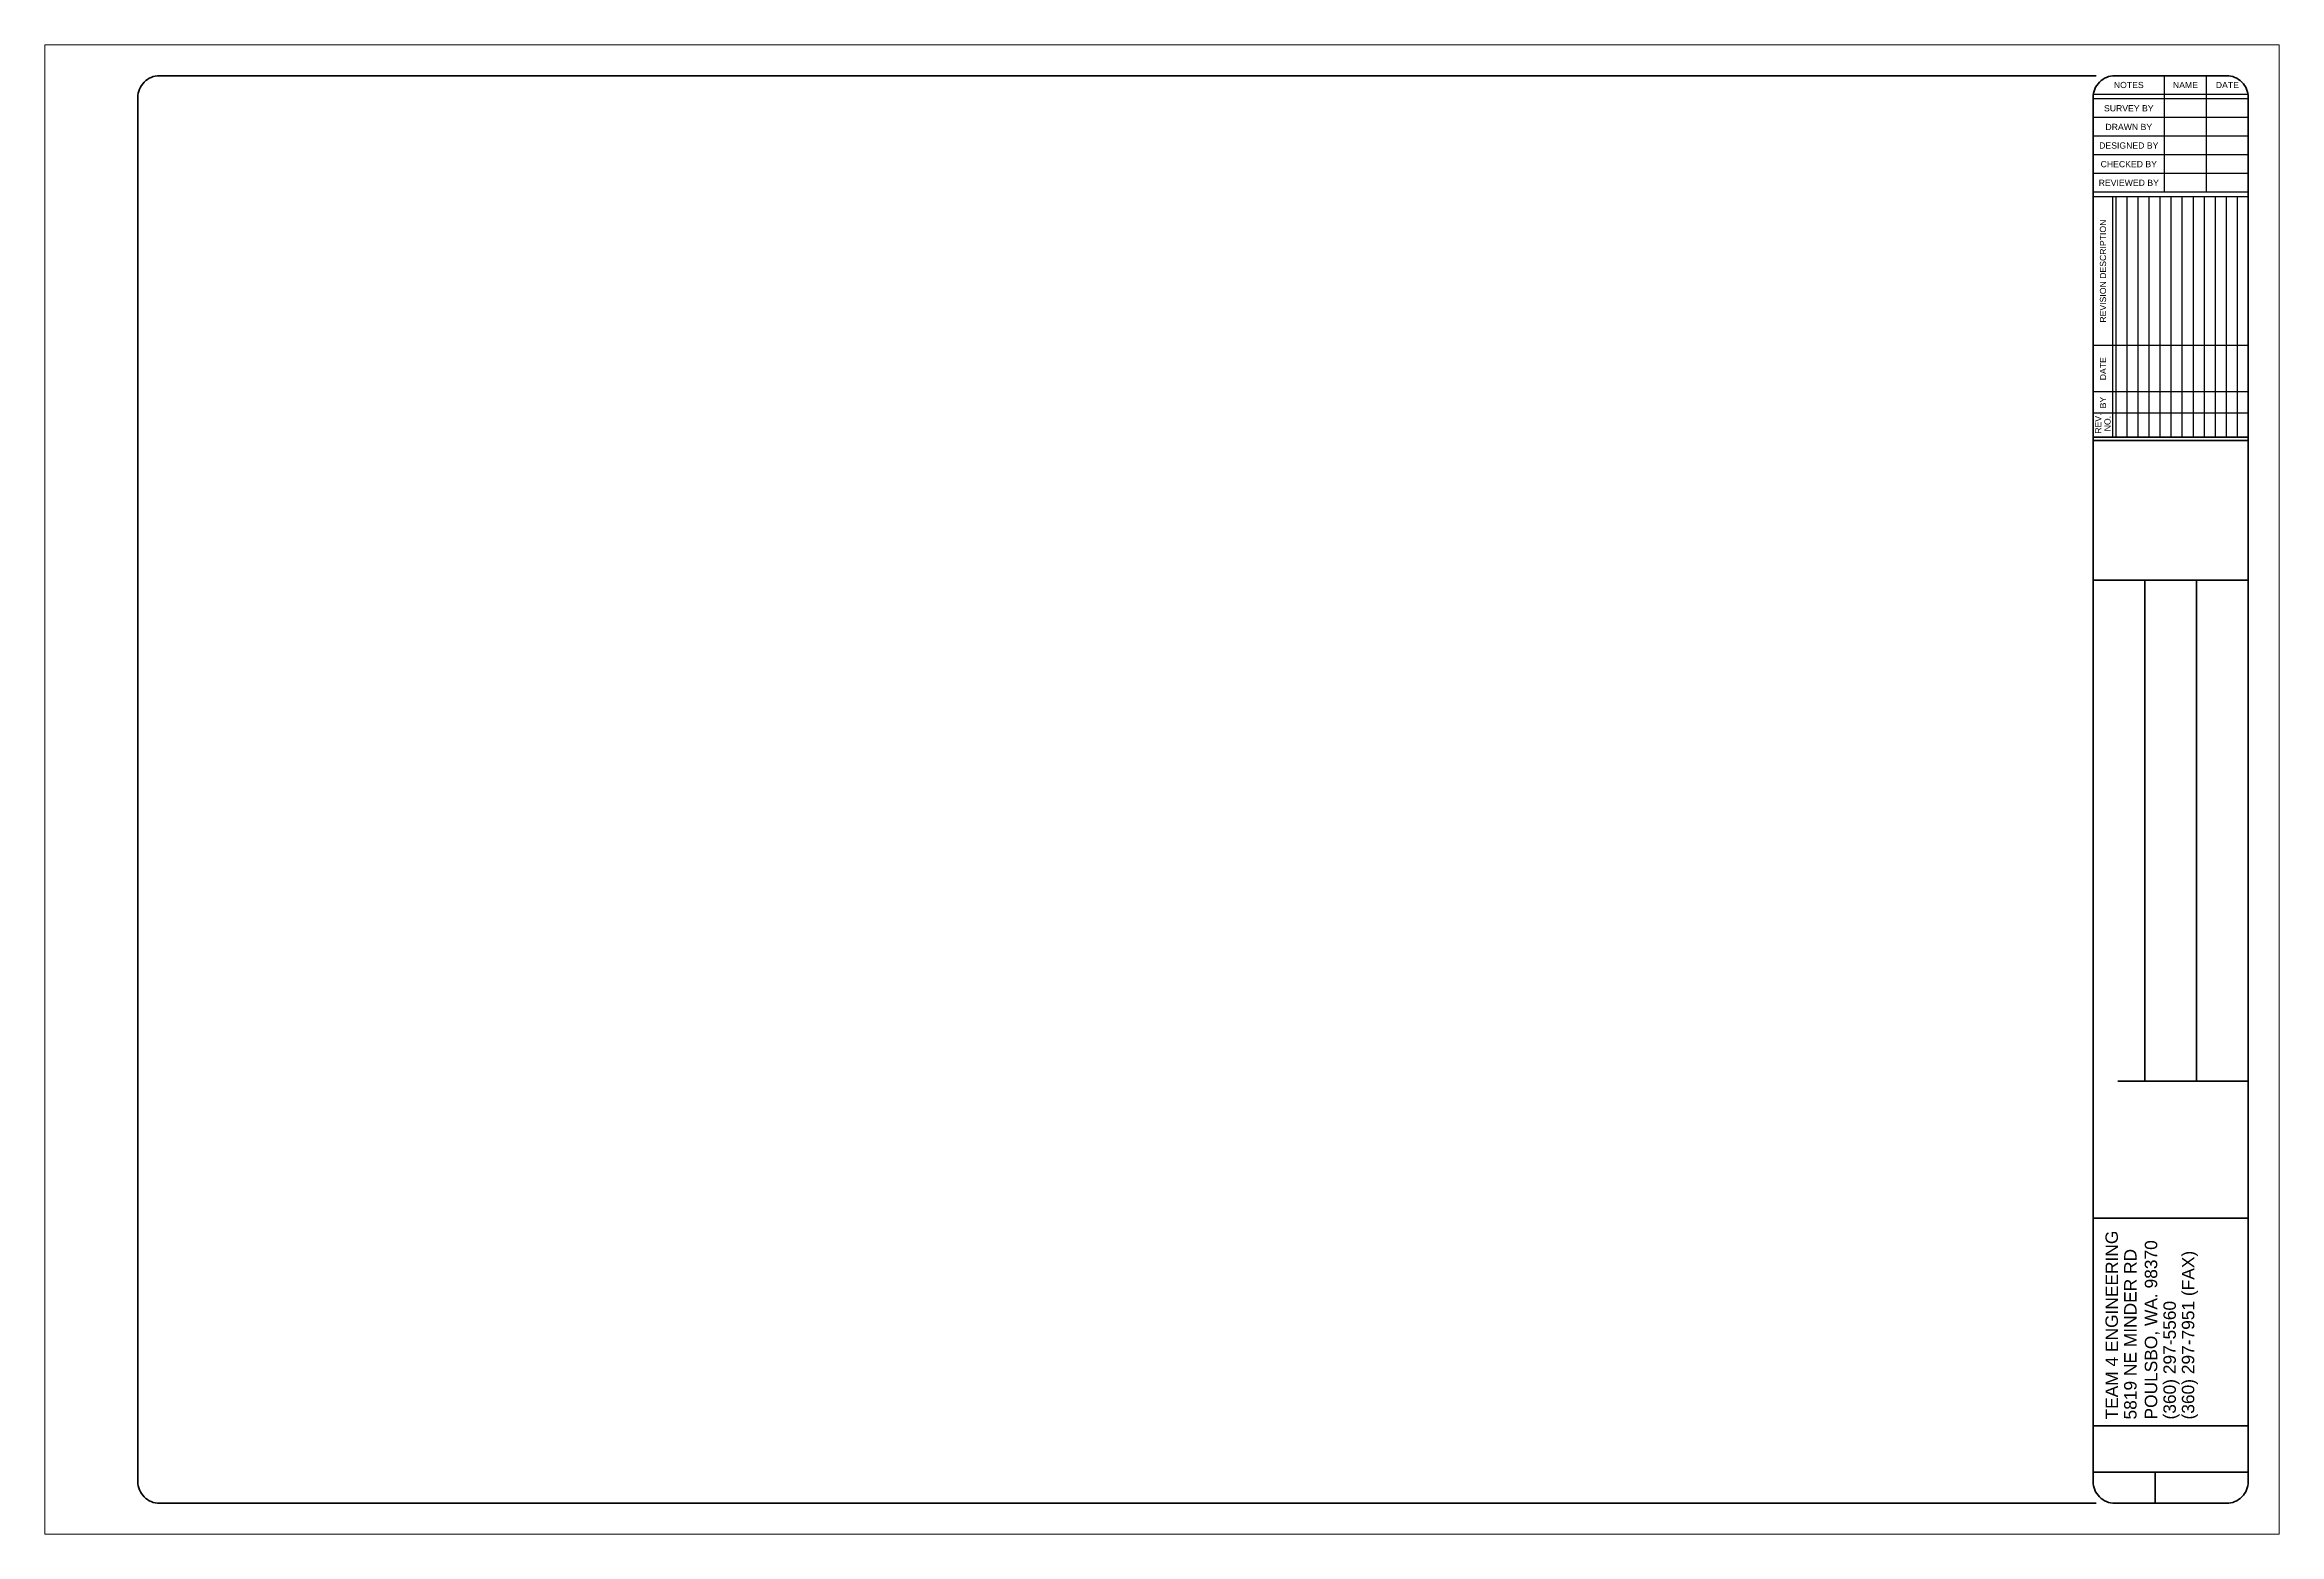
# Model space of a CAD drawing. Extents: x 0 to 36, y 0 to 24.
import ezdxf

# ---------------------------------------------------------------- set-up
doc = ezdxf.new("R2010")
doc.units = 0
doc.header["$MEASUREMENT"] = 0
doc.layers.get('Defpoints').update_dxf_attribs({"color": 111, "lineweight": 20})
doc.layers.add('G-ANNO-TTBL', color=130, linetype='Continuous', lineweight=50)
doc.layers.add('G-ANNO-TTBL-TEXT', color=132, linetype='Continuous', lineweight=20)
doc.layers.add('G-ANNO-TTBL-NPLT', color=110, linetype='Continuous', lineweight=20, plot=False)
doc.styles.add('T4', font='arial.ttf')

msp = doc.modelspace()

# ---------------------------------------------------------------- linework, layer by layer
at = {"layer": 'Defpoints'}
for p in [(34.25, 16.5), (34.25, 1.275)]:
    msp.add_point(p, dxfattribs=at)
at = {"layer": 'G-ANNO-TTBL'}
for p, q in [((35.5, 17.675), (33, 17.675)), ((33, 17.625), (35.5, 17.625)), ((33, 15.375), (35.5, 15.375)), ((33.833, 7.3), (33.833, 15.375)), ((34.667, 7.3), (34.667, 15.375)), ((35.5, 7.3), (33.4, 7.3)), ((35.5, 5.095), (33, 5.095))]:
    msp.add_line(p, q, dxfattribs=at)
at = {"layer": 'G-ANNO-TTBL', "flags": 128}
msp.add_lwpolyline([(33.05, 23.5), (1.85, 23.5, 0.414214), (1.5, 23.15), (1.5, 0.85, 0.414214), (1.85, 0.5), (33.05, 0.5)], format="xyb", dxfattribs=at)
msp.add_lwpolyline([(35.15, 0.5, 0.414214), (35.5, 0.85), (35.5, 23.15, 0.414214), (35.15, 23.5), (33.35, 23.5, 0.414214), (33, 23.15), (33, 0.85, 0.414214), (33.35, 0.5)], format="xyb", close=True, dxfattribs=at)
at = {"layer": 'G-ANNO-TTBL', "lineweight": 25}
for points in [[(34.15, 21.625), (34.15, 23.5)], [(34.825, 21.625), (34.825, 23.5)], [(35.5, 23.125), (33, 23.125)], [(35.496, 23.2), (33.004, 23.2)], [(35.5, 22.825), (33, 22.825)], [(35.5, 22.525), (33, 22.525)], [(35.5, 22.225), (33, 22.225)], [(35.5, 21.925), (33, 21.925)], [(35.5, 21.625), (33, 21.625)], [(35.5, 21.55), (33, 21.55)], [(33.315, 21.55), (33.315, 17.675)], [(33.365, 21.55), (33.365, 17.675)], [(33.543, 21.55), (33.543, 17.675)], [(33.721, 21.55), (33.721, 17.675)], [(33.899, 21.55), (33.899, 17.675)], [(34.076, 21.55), (34.076, 17.675)], [(34.254, 21.55), (34.254, 17.675)], [(34.432, 21.55), (34.432, 17.675)], [(34.61, 21.55), (34.61, 17.675)], [(34.788, 21.55), (34.788, 17.675)], [(34.966, 21.55), (34.966, 17.675)], [(35.144, 21.55), (35.144, 17.675)], [(35.322, 21.55), (35.322, 17.675)], [(35.5, 19.155), (33, 19.155)], [(35.5, 18.405), (33, 18.405)], [(35.5, 18.065), (33, 18.065)]]:
    msp.add_lwpolyline(points, dxfattribs=at)
at = {"layer": 'G-ANNO-TTBL'}
for points in [[(33, 1.75), (35.5, 1.75)], [(33, 1), (35.5, 1)], [(34, 0.5), (34, 1)]]:
    msp.add_lwpolyline(points, dxfattribs=at)
at = {"layer": 'G-ANNO-TTBL-NPLT', "flags": 128}
msp.add_lwpolyline([(0, 0), (0, 24), (36, 24), (36, 0)], close=True, dxfattribs=at)

# ---------------------------------------------------------------- texts
at = {"layer": 'G-ANNO-TTBL-TEXT', "style": 'T4'}
for s, p in [('TEAM 4 ENGINEERING', (33.4, 1.85)), ('POULSBO, WA. 98370', (34.033, 1.85)), ('5819 NE MINDER RD', (33.7, 1.85)), ('(360) 297-7951 (FAX)', (34.63, 1.85)), ('(360) 297-5560', (34.333, 1.85))]:
    msp.add_text(s, height=0.2, rotation=90, dxfattribs=at).set_placement(p)
at = {"layer": 'G-ANNO-TTBL-TEXT', "char_height": 0.1, "attachment_point": 5, "style": 'T4'}
for s, insert, width in [('NOTES', (33.575, 23.35), 0.48124), ('NAME', (34.488, 23.35), 0.40362), ('DATE', (35.163, 23.35), 0.37258), ('SURVEY BY', (33.575, 22.975), 0.79966), ('DRAWN BY', (33.575, 22.675), 0.75286), ('DESIGNED BY', (33.575, 22.375), 0.95484), ('CHECKED BY', (33.575, 22.075), 0.90825), ('REVIEWED BY', (33.575, 21.775), 0.97033)]:
    msp.add_mtext(s, dxfattribs=dict(at, insert=insert, width=width))
at = {"layer": 'G-ANNO-TTBL-TEXT', "char_height": 0.1, "attachment_point": 5, "rotation": 90, "style": 'T4'}
for s, insert, width in [('REVISION DESCRIPTION', (33.16, 20.352), 1.78342), ('DATE', (33.16, 18.779), 0.1), ('BY', (33.16, 18.234), 0.1)]:
    msp.add_mtext(s, dxfattribs=dict(at, insert=insert, width=width))
at = {"layer": 'G-ANNO-TTBL-TEXT', "insert": (33.158, 17.895), "char_height": 0.1, "attachment_point": 5, "rotation": 90, "line_spacing_factor": 0.9, "style": 'T4'}
msp.add_mtext('\\pxqc;REV.\\PNO.', dxfattribs=at)

doc.saveas('drawing.dxf')
